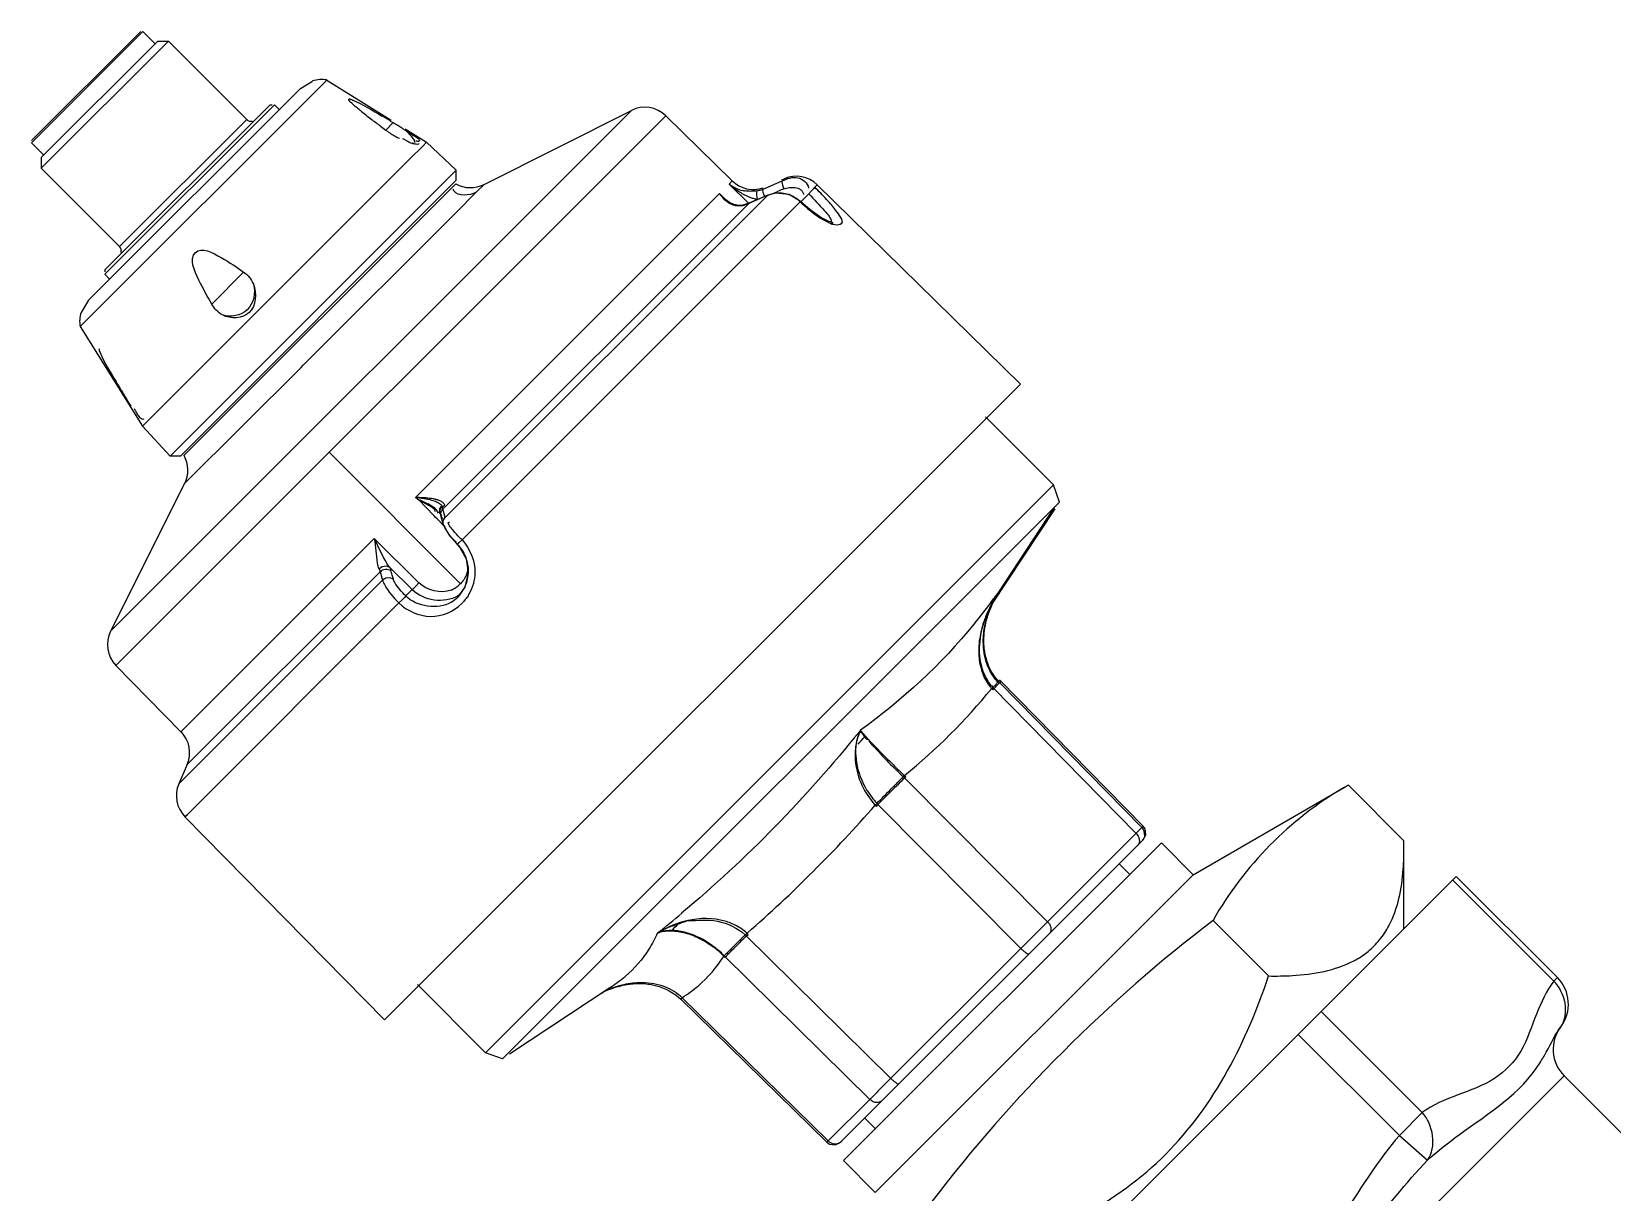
# Model space of a CAD drawing. Header units: millimetres. Extents: x 0 to 10500, y 0 to 7425.
# Drawn here: x 2671.9 to 2777.4, y 4757 to 4834.4 of the extents above; entities that cross this region are included whole.
import ezdxf

# ---------------------------------------------------------------- set-up
doc = ezdxf.new("R2010")
doc.units = ezdxf.units.MM
doc.header["$LTSCALE"] = 577.5
doc.layers.get('0').update_dxf_attribs({"linetype": 'CONTINUOUS'})

msp = doc.modelspace()

# ---------------------------------------------------------------- linework, layer by layer
at = {"color": 6, "linetype": 'Continuous'}
for p, q in [((2679.21, 4834.45), (2671.92, 4827.17)), ((2671.92, 4827.02), (2679.35, 4834.45)), ((2680.34, 4833.81), (2672.56, 4826.04)), ((2681.05, 4833.81), (2672.56, 4825.33)), ((2680.16, 4833.64), (2679.35, 4834.45)), ((2680.34, 4833.81), (2681.05, 4833.81)), ((2686.28, 4828.58), (2681.05, 4833.81)), ((2691.62, 4831.21), (2675.16, 4814.75)), ((2689.86, 4830.66), (2675.71, 4816.52)), ((2689.86, 4830.66), (2690.67, 4831.15)), ((2691.62, 4831.21), (2695.91, 4828.54)), ((2687.83, 4829.57), (2676.8, 4818.54)), ((2688.12, 4829.57), (2676.8, 4818.26)), ((2687.83, 4829.57), (2687.97, 4829.57)), ((2688.44, 4829.25), (2688.12, 4829.57)), ((2677.19, 4794.43), (2711.94, 4829.19)), ((2677.55, 4792.13), (2714.24, 4828.83)), ((2686.28, 4828.58), (2677.79, 4820.1)), ((2695.85, 4828.48), (2696.05, 4828.37)), ((2702.11, 4824.24), (2711.94, 4829.19)), ((2714.24, 4828.83), (2718.66, 4824.48)), ((2695.56, 4827.87), (2696.05, 4828.37)), ((2696.85, 4827.95), (2698.27, 4827.06)), ((2672.74, 4826.21), (2671.92, 4827.02)), ((2698.03, 4826.81), (2697.17, 4825.95)), ((2697.38, 4826.99), (2697.34, 4826.99)), ((2697.39, 4826.98), (2697.38, 4826.99)), ((2698.27, 4827.06), (2698.03, 4826.81)), ((2698.27, 4827.06), (2700.26, 4825.2)), ((2672.56, 4826.04), (2672.56, 4825.33)), ((2677.79, 4820.1), (2672.56, 4825.33)), ((2679.32, 4808.1), (2697.17, 4825.95)), ((2700.26, 4825.2), (2681.17, 4806.11)), ((2681.86, 4806.11), (2700.26, 4824.52)), ((2700.22, 4824.28), (2682.09, 4806.15)), ((2700.26, 4824.52), (2700.26, 4825.2)), ((2701.58, 4823.72), (2702.11, 4824.24)), ((2718.66, 4824.48), (2718.46, 4824.27)), ((2719.77, 4822.98), (2718.46, 4824.27)), ((2720.73, 4823.94), (2722, 4824.48)), ((2721.97, 4824.55), (2722.15, 4824.63)), ((2722, 4824.48), (2721.98, 4824.39)), ((2721.98, 4824.39), (2722.02, 4824.2)), ((2722, 4824.48), (2722.15, 4824.63)), ((2722.02, 4824.2), (2722.11, 4823.96)), ((2724.34, 4824.22), (2724.18, 4824.06)), ((2724.23, 4824.11), (2724.34, 4824.22)), ((2724.34, 4824.22), (2737.9, 4810.9)), ((2717.83, 4823.64), (2697.54, 4803.35)), ((2721.04, 4823.52), (2699.52, 4802)), ((2700.25, 4822.38), (2701.58, 4823.72)), ((2718.15, 4823.29), (2717.83, 4823.64)), ((2718.34, 4823.13), (2717.83, 4823.64)), ((2718.17, 4823.27), (2718.15, 4823.29)), ((2718.24, 4823.21), (2718.17, 4823.27)), ((2718.48, 4823.03), (2718.24, 4823.21)), ((2721.04, 4823.52), (2719.77, 4822.98)), ((2721.05, 4823.53), (2719.78, 4822.99)), ((2720.31, 4823.73), (2720.34, 4823.82)), ((2720.31, 4823.52), (2720.31, 4823.73)), ((2720.35, 4823.26), (2720.31, 4823.52)), ((2721.05, 4823.53), (2721.04, 4823.52)), ((2721.54, 4823.66), (2721.05, 4823.53)), ((2721.28, 4823.59), (2721.69, 4823.77)), ((2722.46, 4823.58), (2721.54, 4823.66)), ((2723.23, 4823.11), (2722.46, 4823.58)), ((2723.25, 4823.09), (2723.77, 4823.61)), ((2723.77, 4823.61), (2723.95, 4823.82)), ((2723.95, 4823.82), (2724.11, 4823.98)), ((2724.11, 4823.98), (2724.18, 4824.06)), ((2690.05, 4812.19), (2700.25, 4822.38)), ((2699.55, 4802.76), (2719.77, 4822.98)), ((2723.21, 4823.09), (2700.64, 4800.51)), ((2718.77, 4822.9), (2718.48, 4823.03)), ((2719.1, 4822.84), (2718.77, 4822.9)), ((2719.38, 4822.87), (2719.1, 4822.84)), ((2719.37, 4822.85), (2719.38, 4822.87)), ((2719.78, 4822.99), (2719.38, 4822.87)), ((2719.78, 4822.99), (2719.77, 4822.98)), ((2723.23, 4823.11), (2723.21, 4823.09)), ((2723.86, 4822.55), (2723.23, 4823.11)), ((2724.59, 4822.03), (2723.86, 4822.55)), ((2725.12, 4821.76), (2724.59, 4822.03)), ((2725.39, 4821.68), (2725.12, 4821.76)), ((2725.25, 4821.59), (2725.35, 4821.66)), ((2725.35, 4821.66), (2725.41, 4821.67)), ((2725.41, 4821.67), (2725.39, 4821.68)), ((2676.8, 4818.54), (2676.8, 4818.4)), ((2677.13, 4817.93), (2676.8, 4818.26)), ((2686.07, 4818.39), (2683.94, 4816.26)), ((2675.71, 4816.52), (2675.22, 4815.7)), ((2675.16, 4814.75), (2679.32, 4808.1)), ((2689.88, 4812.01), (2682.13, 4804.27)), ((2689.88, 4812.01), (2690.05, 4812.19)), ((2677.89, 4810.52), (2678.01, 4810.33)), ((2695.47, 4768.48), (2737.9, 4810.9)), ((2740.11, 4804.18), (2735.57, 4808.72)), ((2679.32, 4808.1), (2681.17, 4806.11)), ((2691.77, 4806.36), (2700.53, 4797.57)), ((2681.85, 4806.11), (2681.17, 4806.11)), ((2682.13, 4804.27), (2677.19, 4794.43)), ((2740.11, 4804.18), (2702.21, 4766.28)), ((2740.51, 4803.04), (2740.11, 4804.18)), ((2698.78, 4802.13), (2697.73, 4803.22)), ((2698.86, 4802.04), (2698.78, 4802.13)), ((2698.99, 4801.91), (2698.86, 4802.04)), ((2699.05, 4802.39), (2699.1, 4802.35)), ((2699.1, 4802.35), (2699.16, 4802.31)), ((2699.13, 4802.33), (2699.15, 4802.32)), ((2699.15, 4802.35), (2699.16, 4802.58)), ((2699.17, 4802.3), (2699.15, 4802.35)), ((2699.16, 4802.58), (2699.3, 4802.79)), ((2699.17, 4802.29), (2699.16, 4802.31)), ((2699.17, 4802.3), (2699.22, 4802.18)), ((2699.27, 4802.17), (2699.17, 4802.3)), ((2699.22, 4802.18), (2699.23, 4802.14)), ((2699.38, 4801.56), (2699.23, 4802.14)), ((2699.37, 4801.92), (2699.23, 4802.14)), ((2699.37, 4802.58), (2699.55, 4802.76)), ((2699.52, 4802), (2699.37, 4802.58)), ((2703.35, 4765.87), (2740.51, 4803.04)), ((2735.99, 4796.19), (2740.21, 4802.59)), ((2740.12, 4802.65), (2736.44, 4797.02)), ((2699.15, 4801.74), (2698.99, 4801.91)), ((2699.34, 4801.54), (2699.15, 4801.74)), ((2699.43, 4801.45), (2699.34, 4801.54)), ((2699.38, 4801.57), (2699.39, 4801.8)), ((2699.38, 4801.56), (2699.38, 4801.57)), ((2699.38, 4801.57), (2699.49, 4801.29)), ((2699.51, 4801.36), (2699.38, 4801.56)), ((2699.39, 4801.8), (2699.52, 4802)), ((2699.49, 4801.29), (2699.8, 4800.81)), ((2694.79, 4800.6), (2681.89, 4787.71)), ((2697.77, 4797.65), (2694.79, 4800.6)), ((2699.8, 4800.81), (2700.24, 4800.29)), ((2700.24, 4800.29), (2700.34, 4800.19)), ((2700.34, 4800.19), (2700.35, 4800.21)), ((2700.35, 4800.2), (2700.34, 4800.19)), ((2700.34, 4800.19), (2700.5, 4800.01)), ((2700.35, 4800.21), (2700.46, 4800.33)), ((2700.46, 4800.33), (2700.64, 4800.51)), ((2700.5, 4800.01), (2700.92, 4799.25)), ((2700.92, 4799.25), (2701.06, 4798.32)), ((2681.74, 4784.23), (2695.34, 4797.83)), ((2682.3, 4785.51), (2695.19, 4798.39)), ((2695.1, 4798.58), (2695.32, 4798.74)), ((2695.19, 4798.39), (2695.34, 4797.83)), ((2695.32, 4798.74), (2695.57, 4798.78)), ((2695.56, 4797.97), (2695.34, 4797.83)), ((2695.83, 4797.99), (2695.56, 4797.97)), ((2695.57, 4798.78), (2695.8, 4798.7)), ((2695.8, 4798.7), (2695.84, 4798.62)), ((2697.32, 4797.2), (2695.8, 4798.7)), ((2696.06, 4797.89), (2695.83, 4797.99)), ((2695.84, 4798.62), (2695.87, 4798.54)), ((2695.87, 4798.54), (2695.89, 4798.46)), ((2701.06, 4798.32), (2700.82, 4797.35)), ((2696.89, 4796.77), (2697.32, 4797.2)), ((2697.32, 4797.2), (2697.42, 4797.29)), ((2697.42, 4797.29), (2697.58, 4797.45)), ((2697.58, 4797.45), (2697.77, 4797.65)), ((2700.82, 4797.35), (2700.35, 4796.69)), ((2736.29, 4796.74), (2736.35, 4796.84)), ((2736.44, 4797.02), (2736.32, 4796.86)), ((2736.36, 4796.9), (2736.33, 4796.85)), ((2736.39, 4796.94), (2736.36, 4796.9)), ((2736.41, 4796.98), (2736.39, 4796.94)), ((2736.43, 4797.01), (2736.41, 4796.98)), ((2696.43, 4796.31), (2682.27, 4782.14)), ((2696.62, 4796.5), (2696.43, 4796.31)), ((2696.8, 4796.67), (2696.62, 4796.5)), ((2696.89, 4796.77), (2696.8, 4796.67)), ((2700.35, 4796.69), (2700.35, 4796.69)), ((2736.16, 4796.54), (2735.98, 4796.21)), ((2736.17, 4796.52), (2736.2, 4796.57)), ((2736.25, 4796.67), (2736.29, 4796.74)), ((2735.62, 4795.16), (2735.57, 4794.97)), ((2677.55, 4792.13), (2681.89, 4787.71)), ((2735.98, 4790.58), (2736.05, 4790.67)), ((2736.25, 4790.87), (2736.05, 4790.67)), ((2736.05, 4790.67), (2745.61, 4780.92)), ((2736.44, 4791.06), (2736.51, 4791.13)), ((2736.51, 4791.13), (2736.53, 4791.15)), ((2736.52, 4790.97), (2746, 4781.31)), ((2736.61, 4791.07), (2736.53, 4791.15)), ((2736.53, 4791.15), (2746.09, 4781.4)), ((2727.23, 4787.81), (2727.15, 4787.71)), ((2727.23, 4787.75), (2727.17, 4787.69)), ((2727.23, 4787.81), (2727.23, 4787.8)), ((2727.23, 4787.8), (2727.23, 4787.78)), ((2727.23, 4787.78), (2727.23, 4787.77)), ((2727.23, 4787.77), (2727.23, 4787.75)), ((2682.3, 4785.51), (2681.74, 4784.23)), ((2730.08, 4784.71), (2730.17, 4784.78)), ((2730.09, 4784.7), (2739.71, 4775.02)), ((2759.78, 4784.14), (2759.5, 4783.98)), ((2763.49, 4780.43), (2759.78, 4784.14)), ((2749.42, 4778.16), (2759.56, 4784.02)), ((2682.15, 4782.03), (2682.32, 4782.19)), ((2682.27, 4782.14), (2682.15, 4782.03)), ((2682.15, 4782.03), (2695.47, 4768.48)), ((2728.2, 4782.8), (2728.31, 4782.92)), ((2728.31, 4782.92), (2737.93, 4773.24)), ((2746.09, 4781.4), (2739.71, 4775.02)), ((2746, 4781.31), (2746.07, 4781.38)), ((2746.07, 4781.38), (2746.09, 4781.4)), ((2746.22, 4781.22), (2746.09, 4781.4)), ((2746.27, 4780.83), (2746.22, 4781.22)), ((2725.9, 4760.3), (2746.09, 4780.48)), ((2747.3, 4780.28), (2726.09, 4759.07)), ((2746.09, 4780.48), (2746.27, 4780.83)), ((2747.3, 4780.29), (2749.42, 4778.16)), ((2763.49, 4779.98), (2763.49, 4780.43)), ((2763.49, 4774.56), (2763.49, 4780.02)), ((2744.48, 4778.88), (2745.19, 4778.17)), ((2749.42, 4778.16), (2728.21, 4756.95)), ((2766.98, 4778.04), (2728.33, 4739.4)), ((2773.49, 4771.05), (2766.74, 4777.8)), ((2766.98, 4778.04), (2773.73, 4771.29)), ((2750.75, 4775.11), (2754.46, 4771.4)), ((2713.7, 4774.28), (2713.72, 4774.29)), ((2713.72, 4774.29), (2713.75, 4774.31)), ((2713.75, 4774.31), (2713.78, 4774.32)), ((2713.78, 4774.32), (2713.81, 4774.34)), ((2713.81, 4774.34), (2713.8, 4774.31)), ((2719.53, 4774.15), (2719.66, 4774.26)), ((2719.53, 4774.15), (2729.25, 4764.56)), ((2739.2, 4774.51), (2738.02, 4773.33)), ((2718.1, 4772.7), (2718.13, 4772.76)), ((2718.14, 4772.75), (2727.86, 4763.16)), ((2738.02, 4773.33), (2728.39, 4763.7)), ((2702.21, 4766.28), (2697.67, 4770.82)), ((2710.58, 4770.65), (2703.8, 4766.17)), ((2710.19, 4770.4), (2710.56, 4770.55)), ((2710.56, 4770.55), (2710.94, 4770.67)), ((2710.6, 4770.67), (2710.6, 4770.67)), ((2710.94, 4770.67), (2711.16, 4770.73)), ((2711.16, 4770.73), (2711.37, 4770.78)), ((2711.37, 4770.78), (2711.82, 4770.86)), ((2711.82, 4770.86), (2712.27, 4770.9)), ((2712.27, 4770.9), (2712.75, 4770.89)), ((2712.75, 4770.89), (2713.26, 4770.83)), ((2713.26, 4770.83), (2713.79, 4770.7)), ((2713.79, 4770.7), (2714.36, 4770.47)), ((2714.36, 4770.47), (2714.94, 4770.12)), ((2773.73, 4771.29), (2773.49, 4771.05)), ((2714.94, 4770.12), (2715.24, 4769.85)), ((2715.24, 4769.85), (2724.99, 4760.3)), ((2715.33, 4769.95), (2725.08, 4760.39)), ((2764.71, 4762.28), (2757.96, 4769.03)), ((2756.43, 4767.5), (2763.18, 4760.75)), ((2703.35, 4765.87), (2702.21, 4766.28)), ((2774.17, 4764.73), (2743.98, 4734.54)), ((2783.44, 4755.46), (2774.17, 4764.73)), ((2727.86, 4763.16), (2725.08, 4760.39)), ((2763.18, 4760.75), (2764.71, 4762.28)), ((2727.51, 4761.91), (2728.22, 4761.2)), ((2724.99, 4760.3), (2725.03, 4760.34)), ((2725.01, 4760.32), (2724.99, 4760.3)), ((2724.99, 4760.3), (2725.17, 4760.17)), ((2725.08, 4760.39), (2725.01, 4760.32)), ((2725.17, 4760.17), (2725.56, 4760.12)), ((2725.56, 4760.12), (2725.9, 4760.3)), ((2763.18, 4760.75), (2765.05, 4759.11)), ((2726.09, 4759.07), (2728.21, 4756.95))]:
    msp.add_line(p, q, dxfattribs=at)
at = {"color": 7, "linetype": 'Continuous'}
msp.add_line((2697.79, 4803.15), (2697.54, 4803.35), dxfattribs=at)
at = {"color": 2, "linetype": 'Continuous'}
for p, q in [((2699.16, 4802.5), (2699.28, 4802.7)), ((2699.16, 4802.31), (2699.16, 4802.5)), ((2699.17, 4802.28), (2699.16, 4802.31)), ((2699.29, 4802.15), (2699.17, 4802.28)), ((2699.28, 4802.7), (2699.49, 4802.83)), ((2736.44, 4797.02), (2736.33, 4796.86)), ((2727.23, 4787.81), (2727.17, 4787.69)), ((2713.69, 4774.28), (2713.79, 4774.31)), ((2719.61, 4774.06), (2719.74, 4774.18))]:
    msp.add_line(p, q, dxfattribs=at)
at = {"color": 6, "linetype": 'Continuous'}
for centre, radius, start, end in [((2691.27, 4829.25), 2, 79.9084, 107.4542), ((2686.56, 4828.86), 0.4, 225, 285), ((2714.73, 4854.96), 33.17, 230.9598, 232.5668), ((2725.04, 4868.45), 50.15, 232.5818, 233.479), ((2641.81, 4738.29), 105.15, 59.0692, 59.4232), ((2712.84, 4827.4), 2, 45.5, 116.7), ((2734.54, 4881.22), 66.07, 233.4546, 233.8437), ((2698.37, 4831.59), 4.66, 232.9113, 234.355), ((2698.72, 4832.09), 5.27, 234.3725, 236.8861), ((2698.97, 4832.47), 5.73, 236.8747, 240.4311), ((2687.13, 4813.39), 17.43, 58.0643, 59.2324), ((2698.72, 4832.02), 5.21, 240.3767, 244.2947), ((2687.16, 4813.43), 17.38, 56.9128, 58.0807), ((2688.6, 4815.63), 14.75, 56.0717, 56.9108), ((2689.95, 4817.64), 12.33, 55.4694, 56.0653), ((2698.38, 4829.56), 2.81, 232.765, 235.5046), ((2701.21, 4826.03), 2, 240.5721, 296.6983), ((2719.82, 4826.02), 2.21, 232.2079, 239.0844), ((2720.07, 4825.91), 2, 225.5266, 289.1006), ((2722.94, 4822.79), 2, 45.5, 113.4613), ((2721.33, 4826.53), 4.54, 225.8547, 229.3315), ((2719.88, 4826.12), 2.33, 239.0836, 245.2236), ((2719.91, 4826.18), 2.4, 245.1821, 257.0881), ((2719.91, 4826.19), 2.41, 257.0905, 260.1046), ((2721.01, 4826.46), 3.28, 246.9669, 250.0282), ((2719.98, 4825.73), 1.94, 280.6659, 284.7741), ((2719.98, 4825.73), 1.94, 284.7608, 292.9721), ((2721.79, 4821.73), 1.94, 93.0717, 112.8588), ((2787.02, 4672.27), 164.99, 113.1675, 113.3268), ((2721.8, 4821.7), 1.97, 81.6826, 93.1434), ((2721.79, 4821.65), 2.02, 67.6526, 81.7183), ((2721.78, 4821.62), 2.05, 45.5813, 67.6175), ((2719.11, 4824.08), 1.25, 261.3367, 268.5158), ((2719.11, 4824.12), 1.29, 268.5325, 272.7575), ((2719.11, 4824.18), 1.36, 272.7802, 281.139), ((2718.98, 4824.81), 1.99, 281.1249, 289.2187), ((2718.99, 4824.79), 1.98, 289.2119, 293.289), ((2677.51, 4819.81), 0.4, 344.9964, 45), ((2677.13, 4815.1), 2, 162.5458, 190.0916), ((2768.08, 4864.57), 105.15, 210.5768, 210.9308), ((2692.99, 4819.25), 17.44, 210.7678, 211.9514), ((2680.35, 4805.17), 2, 333.3017, 29.4278), ((2699.63, 4802.24), 0.414, 177.9378, 194.5776), ((2697.96, 4802.2), 1.46, 20.3608, 23.5256), ((2698.59, 4798.45), 2.48, 12.5778, 23.3844), ((2698.54, 4798.44), 2.53, 355.543, 12.5792), ((2699.15, 4798.91), 1.93, 338.0652, 350.9172), ((2698.56, 4798.44), 2.5, 344.8965, 355.5183), ((2699.24, 4798.86), 1.82, 291.5666, 315.0116), ((2698.66, 4798.39), 2.4, 314.9874, 330.3046), ((2699.13, 4798.81), 2.36, 301.4863, 305.849), ((2698.58, 4798.43), 2.49, 330.3695, 344.9463), ((2688.39, 4832.16), 59.52, 323.2898, 323.6281), ((2743.03, 4792.58), 7.95, 147.4371, 150.0367), ((2722.05, 4804.45), 16.19, 331.9964, 332.702), ((2698.69, 4798.36), 2.36, 301.481, 314.9647), ((2698.13, 4798.66), 3.46, 316.1413, 319.5166), ((2695.28, 4826.96), 50.9, 320.9416, 323.3396), ((2742.88, 4792.66), 7.78, 151.3356, 157.3096), ((2740.65, 4793.96), 5.16, 157.7996, 161.2032), ((2743, 4792.6), 7.91, 150.0373, 151.3501), ((2723.51, 4803.66), 14.54, 330.8036, 331.2605), ((2742.61, 4792.77), 7.48, 157.3093, 162.541), ((2678.98, 4793.53), 2, 153.3, 224.5), ((2739.63, 4793.71), 4.18, 191.3083, 197.3136), ((2704.4, 4816.36), 40.76, 309.2199, 320.7675), ((2738.16, 4792.6), 2.85, 219.6039, 222.4439), ((2658.58, 4869.59), 110.59, 314.6148, 314.7331), ((2717.25, 4810.38), 27.24, 314.7203, 314.9597), ((2680.47, 4786.31), 2, 336.5428, 44.5), ((2729.6, 4786.63), 2.64, 156.4408, 164.1171), ((2670.98, 4840.21), 77.39, 316.4405, 316.9411), ((2683.58, 4783.43), 2, 156.5387, 224.5), ((2635.56, 4877.9), 132.74, 315.0953, 315.4072), ((2732.46, 4786.67), 5.59, 211.217, 222.0374), ((2541.19, 4971.99), 266.01, 314.7029, 314.9979), ((2662.09, 4840.38), 87.67, 311.0518, 318.9452), ((2745.54, 4780.84), 0.645, 1.2494, 16.0163), ((2745.6, 4780.83), 0.589, 315.0596, 330.6956), ((2641.21, 4864.23), 115.53, 308.8616, 309.8878), ((2717.61, 4766.44), 8.81, 109.3618, 110.0969), ((2690.23, 4798.44), 34.23, 315.4189, 316.5464), ((2712.31, 4783.75), 9.29, 289.8717, 291.363), ((2811.73, 4695.36), 100.39, 127.4011, 142.5989), ((2520.34, 4971.27), 280.24, 315.1252, 315.2999), ((2757.7, 4777.2), 5.37, 309.1277, 320.8723), ((2713.63, 4768.32), 6.32, 44.5298, 54.0263), ((2590.48, 4901.45), 181.27, 315.0044, 315.1214), ((2757.28, 4777.81), 6.11, 297.904, 300.9162), ((2757.53, 4777.42), 5.65, 300.8568, 309.0459), ((2703.84, 4780.95), 12.31, 299.4466, 303.3541), ((2712.89, 4764.46), 6.52, 110.2073, 115.4677), ((2712.81, 4764.68), 6.29, 107.348, 110.192), ((2712.77, 4764.8), 6.16, 105.2486, 107.3452), ((2712.61, 4765.85), 5.1, 89.2068, 93.3198), ((2771.96, 4769.52), 2.5, 322.7463, 45), ((2775.94, 4766.5), 2.5, 142.7472, 225), ((2666.33, 4825.14), 87.33, 314.7889, 314.9087), ((2725.55, 4760.84), 0.645, 253.9837, 268.7506), ((2725.56, 4760.79), 0.589, 299.3043, 314.9404)]:
    msp.add_arc(centre, radius, start, end, dxfattribs=at)
at = {"color": 2, "linetype": 'Continuous'}
for centre, radius, start, end in [((2697.35, 4793.3), 10.05, 85.0156, 88.3614), ((2697.57, 4795.95), 7.39, 83.831, 84.9747), ((2697.76, 4797.69), 5.64, 82.2274, 83.8391), ((2697.94, 4798.98), 4.34, 79.9968, 82.2392), ((2698.61, 4802.39), 0.241, 2.8637, 13.4912), ((2743.67, 4792.16), 8.72, 147.4251, 149.8083), ((2742.31, 4793.29), 6.95, 149.2006, 150.1583), ((2743.16, 4792.43), 8.14, 152.7722, 158.7021), ((2742.02, 4793.42), 6.63, 155.9177, 160.5423), ((2743.6, 4792.21), 8.63, 149.8038, 152.81), ((2742.29, 4793.3), 6.93, 150.1509, 155.9184), ((2742.68, 4792.62), 7.62, 158.7365, 161.7232), ((2741.72, 4793.53), 6.32, 160.531, 166.7819), ((2738.1, 4792.52), 2.87, 219.8998, 221.9335), ((2738.03, 4792.47), 2.78, 221.9291, 224.8178), ((2746.98, 4780.69), 14.68, 135.3089, 135.6479), ((2767.17, 4823.84), 53.81, 224.843, 225.6657), ((2762.15, 4818.7), 46.63, 225.6628, 226.6492), ((2797.34, 4715.8), 96.17, 134.7086, 135.2938), ((2766.69, 4746.79), 52.58, 133.9783, 134.7305), ((2757.32, 4813.61), 39.61, 226.6686, 226.8819), ((2750.34, 4763.7), 29.06, 133.7383, 133.9185), ((2807.3, 4705.89), 110.22, 135.2724, 135.8049), ((2732.03, 4786.26), 5.16, 221.674, 223.26), ((2800.89, 4690.7), 116.43, 134.2739, 134.6675), ((2713.55, 4768.22), 6.41, 44.6352, 53.1439), ((2713.87, 4768.54), 5.95, 43.4243, 44.5783)]:
    msp.add_arc(centre, radius, start, end, dxfattribs=at)
at = {"color": 6, "linetype": 'Continuous'}
for points, knots in [([(2693.33, 4829.62), (2693.26, 4829.68), (2693.18, 4829.75), (2693.06, 4829.91), (2693.09, 4829.94)], [0, 0, 0, 0, 0.69475, 1, 1, 1, 1]), ([(2693.09, 4829.94), (2693.1, 4829.95), (2693.11, 4829.95), (2693.13, 4829.95), (2693.13, 4829.95)], [0, 0, 0, 0, 0.426794, 1, 1, 1, 1]), ([(2693.13, 4829.95), (2693.17, 4829.95), (2693.24, 4829.93), (2693.31, 4829.9), (2693.35, 4829.88)], [0, 0, 0, 0, 0.409181, 1, 1, 1, 1]), ([(2693.84, 4829.19), (2693.75, 4829.26), (2693.58, 4829.4), (2693.41, 4829.54), (2693.33, 4829.62)], [0, 0, 0, 0, 0.514209, 1, 1, 1, 1]), ([(2696.94, 4827.8), (2697, 4827.74), (2697.11, 4827.62), (2697.21, 4827.5), (2697.26, 4827.45)], [0, 0, 0, 0, 0.531765, 1, 1, 1, 1]), ([(2697.26, 4827.45), (2697.3, 4827.4), (2697.36, 4827.32), (2697.42, 4827.24), (2697.44, 4827.2)], [0, 0, 0, 0, 0.557655, 1, 1, 1, 1]), ([(2697.1, 4827.07), (2697.04, 4827.09), (2696.94, 4827.15), (2696.84, 4827.21), (2696.79, 4827.25)], [0, 0, 0, 0, 0.474017, 1, 1, 1, 1]), ([(2697.37, 4826.96), (2697.33, 4826.97), (2697.23, 4827), (2697.14, 4827.04), (2697.1, 4827.07)], [0, 0, 0, 0, 0.468358, 1, 1, 1, 1]), ([(2697.79, 4826.97), (2697.76, 4826.93), (2697.6, 4826.91), (2697.46, 4826.94), (2697.37, 4826.96)], [0, 0, 0, 0, 0.355329, 1, 1, 1, 1]), ([(2697.44, 4827.2), (2697.45, 4827.17), (2697.47, 4827.12), (2697.47, 4827.07), (2697.47, 4827.05)], [0, 0, 0, 0, 0.583261, 1, 1, 1, 1]), ([(2697.73, 4827.12), (2697.71, 4827.12), (2697.65, 4827.12), (2697.6, 4827.13), (2697.57, 4827.13)], [0, 0, 0, 0, 0.375471, 1, 1, 1, 1]), ([(2718.46, 4824.27), (2718.56, 4824.19), (2718.76, 4824.02), (2718.97, 4823.87), (2719.08, 4823.8)], [0, 0, 0, 0, 0.500104, 1, 1, 1, 1]), ([(2722, 4824.48), (2722.33, 4824.62), (2723.03, 4824.93), (2723.71, 4824.33), (2723.76, 4824)], [0, 0, 0, 0, 0.518909, 1, 1, 1, 1]), ([(2700.1, 4823.82), (2700.09, 4823.84), (2700.06, 4823.88), (2700.04, 4823.91), (2700.03, 4823.94)], [0, 0, 0, 0, 0.487465, 1, 1, 1, 1]), ([(2717.82, 4823.64), (2717.89, 4823.53), (2718.04, 4823.33), (2718.23, 4823.16), (2718.33, 4823.09)], [0, 0, 0, 0, 0.506121, 1, 1, 1, 1]), ([(2719.08, 4823.8), (2719.18, 4823.73), (2719.4, 4823.6), (2719.62, 4823.49), (2719.73, 4823.44)], [0, 0, 0, 0, 0.504011, 1, 1, 1, 1]), ([(2720.34, 4823.82), (2720.2, 4823.8), (2719.91, 4823.77), (2719.63, 4823.8), (2719.5, 4823.82)], [0, 0, 0, 0, 0.504587, 1, 1, 1, 1]), ([(2719.89, 4823.38), (2719.97, 4823.35), (2720.12, 4823.3), (2720.28, 4823.27), (2720.35, 4823.26)], [0, 0, 0, 0, 0.517872, 1, 1, 1, 1]), ([(2720.72, 4823.85), (2720.72, 4823.87), (2720.71, 4823.9), (2720.72, 4823.94), (2720.73, 4823.94)], [0, 0, 0, 0, 0.632654, 1, 1, 1, 1]), ([(2720.85, 4823.41), (2720.82, 4823.49), (2720.76, 4823.63), (2720.72, 4823.78), (2720.72, 4823.85)], [0, 0, 0, 0, 0.563531, 1, 1, 1, 1]), ([(2723.41, 4823.66), (2723.42, 4823.64), (2723.42, 4823.61), (2723.43, 4823.58), (2723.43, 4823.57)], [0, 0, 0, 0, 0.488935, 1, 1, 1, 1]), ([(2723.77, 4823.61), (2724.14, 4823.25), (2724.65, 4822.67), (2725.27, 4822.01), (2725.29, 4821.71)], [0, 0, 0, 0, 0.634878, 1, 1, 1, 1]), ([(2725.59, 4822.5), (2725.5, 4822.62), (2725.3, 4822.87), (2725.08, 4823.12), (2724.97, 4823.24)], [0, 0, 0, 0, 0.469187, 1, 1, 1, 1]), ([(2718.33, 4823.09), (2718.36, 4823.07), (2718.43, 4823.02), (2718.49, 4822.99), (2718.53, 4822.97)], [0, 0, 0, 0, 0.499023, 1, 1, 1, 1]), ([(2718.53, 4822.97), (2718.59, 4822.94), (2718.72, 4822.89), (2718.85, 4822.85), (2718.92, 4822.84)], [0, 0, 0, 0, 0.492807, 1, 1, 1, 1]), ([(2723.21, 4823.09), (2723.39, 4822.91), (2724.04, 4822.33), (2724.77, 4821.81), (2725.36, 4821.6)], [0, 0, 0, 0, 0.29129, 1, 1, 1, 1]), ([(2725.36, 4821.6), (2725.55, 4821.53), (2726.37, 4821.54), (2725.78, 4822.25), (2725.59, 4822.5)], [0, 0, 0, 0, 0.403891, 1, 1, 1, 1]), ([(2682.84, 4819.69), (2683.26, 4820.11), (2684.74, 4819.29), (2685.59, 4818.74), (2686.07, 4818.39)], [0, 0, 0, 0, 0.498045, 1, 1, 1, 1]), ([(2683.94, 4816.26), (2683.63, 4816.78), (2683.15, 4817.73), (2682.41, 4819.26), (2682.84, 4819.69)], [0, 0, 0, 0, 0.495849, 1, 1, 1, 1]), ([(2686.72, 4817.59), (2686.96, 4816.99), (2686.88, 4815.32), (2685.19, 4815.24), (2684.66, 4815.53)], [0, 0, 0, 0, 0.516461, 1, 1, 1, 1]), ([(2686.72, 4817.59), (2686.88, 4817.02), (2686.62, 4815.61), (2685.2, 4815.35), (2684.66, 4815.53)], [0, 0, 0, 0, 0.508506, 1, 1, 1, 1]), ([(2676.43, 4813.28), (2676.43, 4813.28), (2676.42, 4813.26), (2676.42, 4813.25), (2676.42, 4813.24)], [0, 0, 0, 0, 0.426794, 1, 1, 1, 1]), ([(2676.42, 4813.24), (2676.42, 4813.21), (2676.44, 4813.13), (2676.47, 4813.06), (2676.49, 4813.02)], [0, 0, 0, 0, 0.409181, 1, 1, 1, 1]), ([(2678.57, 4809.44), (2678.51, 4809.53), (2678.38, 4809.72), (2678.26, 4809.92), (2678.2, 4810.02)], [0, 0, 0, 0, 0.487806, 1, 1, 1, 1]), ([(2678.9, 4809.06), (2678.88, 4809.09), (2678.84, 4809.16), (2678.81, 4809.23), (2678.79, 4809.27)], [0, 0, 0, 0, 0.476871, 1, 1, 1, 1]), ([(2679.05, 4808.82), (2679.02, 4808.85), (2678.97, 4808.93), (2678.92, 4809.02), (2678.9, 4809.06)], [0, 0, 0, 0, 0.457695, 1, 1, 1, 1]), ([(2679.41, 4808.58), (2679.38, 4808.55), (2679.18, 4808.58), (2679.11, 4808.72), (2679.05, 4808.82)], [0, 0, 0, 0, 0.284268, 1, 1, 1, 1]), ([(2697.73, 4803.22), (2697.85, 4803.16), (2698.09, 4803.06), (2698.33, 4802.95), (2698.44, 4802.89)], [0, 0, 0, 0, 0.498146, 1, 1, 1, 1]), ([(2698.62, 4803.17), (2698.73, 4803.14), (2698.93, 4803.07), (2699.11, 4802.97), (2699.19, 4802.91)], [0, 0, 0, 0, 0.539075, 1, 1, 1, 1]), ([(2698.44, 4802.89), (2698.54, 4802.83), (2698.72, 4802.73), (2698.87, 4802.59), (2698.93, 4802.51)], [0, 0, 0, 0, 0.527238, 1, 1, 1, 1]), ([(2698.93, 4802.51), (2698.94, 4802.5), (2698.95, 4802.47), (2698.97, 4802.45), (2698.97, 4802.43)], [0, 0, 0, 0, 0.501983, 1, 1, 1, 1]), ([(2698.97, 4802.43), (2698.98, 4802.42), (2699, 4802.38), (2699.01, 4802.34), (2699.02, 4802.32)], [0, 0, 0, 0, 0.498821, 1, 1, 1, 1]), ([(2699.19, 4802.91), (2699.21, 4802.89), (2699.25, 4802.86), (2699.29, 4802.81), (2699.3, 4802.79)], [0, 0, 0, 0, 0.520075, 1, 1, 1, 1]), ([(2699.22, 4802.26), (2699.22, 4802.28), (2699.22, 4802.31), (2699.23, 4802.35), (2699.24, 4802.37)], [0, 0, 0, 0, 0.497766, 1, 1, 1, 1]), ([(2699.24, 4802.37), (2699.25, 4802.41), (2699.28, 4802.48), (2699.34, 4802.55), (2699.37, 4802.58)], [0, 0, 0, 0, 0.49351, 1, 1, 1, 1]), ([(2699.37, 4802.58), (2699.37, 4802.6), (2699.35, 4802.65), (2699.34, 4802.69), (2699.33, 4802.71)], [0, 0, 0, 0, 0.472864, 1, 1, 1, 1]), ([(2699.52, 4801.35), (2699.54, 4801.25), (2699.66, 4800.99), (2699.83, 4800.77), (2699.94, 4800.65)], [0, 0, 0, 0, 0.402411, 1, 1, 1, 1]), ([(2699.73, 4801.61), (2699.72, 4801.62), (2699.72, 4801.64), (2699.72, 4801.66), (2699.73, 4801.67)], [0, 0, 0, 0, 0.571289, 1, 1, 1, 1]), ([(2699.73, 4801.67), (2699.73, 4801.68), (2699.76, 4801.69), (2699.79, 4801.69), (2699.8, 4801.69)], [0, 0, 0, 0, 0.390643, 1, 1, 1, 1]), ([(2700.1, 4801.09), (2700.02, 4801.18), (2699.88, 4801.35), (2699.75, 4801.53), (2699.73, 4801.61)], [0, 0, 0, 0, 0.604281, 1, 1, 1, 1]), ([(2700.64, 4800.51), (2700.55, 4800.61), (2700.37, 4800.79), (2700.19, 4800.99), (2700.1, 4801.09)], [0, 0, 0, 0, 0.493509, 1, 1, 1, 1]), ([(2694.79, 4800.6), (2694.86, 4800.06), (2694.91, 4799.39), (2695.03, 4798.7), (2695.1, 4798.58)], [0, 0, 0, 0, 0.806236, 1, 1, 1, 1]), ([(2699.94, 4800.65), (2699.99, 4800.61), (2700.09, 4800.51), (2700.19, 4800.43), (2700.25, 4800.39)], [0, 0, 0, 0, 0.477857, 1, 1, 1, 1]), ([(2700.35, 4800.2), (2700.46, 4800.09), (2700.65, 4799.85), (2700.8, 4799.57), (2700.86, 4799.43)], [0, 0, 0, 0, 0.498673, 1, 1, 1, 1]), ([(2695.1, 4798.58), (2695.12, 4798.55), (2695.15, 4798.49), (2695.17, 4798.42), (2695.19, 4798.39)], [0, 0, 0, 0, 0.542652, 1, 1, 1, 1]), ([(2695.19, 4798.39), (2695.27, 4798.49), (2695.52, 4798.61), (2695.79, 4798.54), (2695.89, 4798.47)], [0, 0, 0, 0, 0.505831, 1, 1, 1, 1]), ([(2695.34, 4797.83), (2695.37, 4797.72), (2695.63, 4797.15), (2696.06, 4796.67), (2696.43, 4796.31)], [0, 0, 0, 0, 0.170859, 1, 1, 1, 1]), ([(2696.89, 4796.77), (2696.61, 4797.04), (2696.29, 4797.39), (2696.08, 4797.81), (2696.06, 4797.89)], [0, 0, 0, 0, 0.831105, 1, 1, 1, 1]), ([(2700.94, 4798.19), (2700.89, 4798.07), (2700.77, 4797.85), (2700.61, 4797.66), (2700.53, 4797.57)], [0, 0, 0, 0, 0.502897, 1, 1, 1, 1]), ([(2701.12, 4796.93), (2701.07, 4796.83), (2700.96, 4796.66), (2700.83, 4796.49), (2700.76, 4796.41)], [0, 0, 0, 0, 0.500967, 1, 1, 1, 1]), ([(2736.3, 4796.8), (2736.28, 4796.76), (2736.24, 4796.68), (2736.2, 4796.61), (2736.18, 4796.56)], [0, 0, 0, 0, 0.452618, 1, 1, 1, 1]), ([(2736.33, 4796.85), (2736.32, 4796.84), (2736.31, 4796.82), (2736.3, 4796.8), (2736.3, 4796.8)], [0, 0, 0, 0, 0.470979, 1, 1, 1, 1]), ([(2696.43, 4796.31), (2696.97, 4795.77), (2698.52, 4795.07), (2700.09, 4795.73), (2700.62, 4796.26)], [0, 0, 0, 0, 0.503096, 1, 1, 1, 1]), ([(2735.98, 4796.17), (2735.96, 4796.13), (2735.92, 4796.04), (2735.89, 4795.96), (2735.87, 4795.91)], [0, 0, 0, 0, 0.508425, 1, 1, 1, 1]), ([(2736.18, 4796.56), (2736.15, 4796.5), (2736.08, 4796.37), (2736.02, 4796.24), (2735.98, 4796.17)], [0, 0, 0, 0, 0.484826, 1, 1, 1, 1]), ([(2735.76, 4795.63), (2735.74, 4795.55), (2735.69, 4795.39), (2735.64, 4795.24), (2735.62, 4795.16)], [0, 0, 0, 0, 0.51274, 1, 1, 1, 1]), ([(2735.44, 4793.63), (2735.44, 4793.51), (2735.46, 4793.26), (2735.5, 4793.02), (2735.52, 4792.89)], [0, 0, 0, 0, 0.495849, 1, 1, 1, 1]), ([(2736.53, 4791.15), (2736.54, 4791.14), (2736.51, 4791.13), (2736.5, 4791.12), (2736.49, 4791.11)], [0, 0, 0, 0, 0.251488, 1, 1, 1, 1]), ([(2727.17, 4787.69), (2727.26, 4787.73), (2727.44, 4787.43), (2727.55, 4787.28), (2727.67, 4787.22)], [0, 0, 0, 0, 0.416746, 1, 1, 1, 1]), ([(2727.67, 4787.22), (2727.69, 4787.21), (2727.72, 4787.2), (2727.76, 4787.19), (2727.77, 4787.18)], [0, 0, 0, 0, 0.497664, 1, 1, 1, 1]), ([(2727.77, 4787.18), (2727.79, 4787.13), (2727.83, 4787.04), (2727.89, 4786.96), (2727.91, 4786.93)], [0, 0, 0, 0, 0.509894, 1, 1, 1, 1]), ([(2727.91, 4786.93), (2727.93, 4786.9), (2727.97, 4786.86), (2728, 4786.82), (2728.02, 4786.8)], [0, 0, 0, 0, 0.495883, 1, 1, 1, 1]), ([(2728.02, 4786.8), (2728.05, 4786.78), (2728.09, 4786.73), (2728.13, 4786.69), (2728.16, 4786.67)], [0, 0, 0, 0, 0.492249, 1, 1, 1, 1]), ([(2728.16, 4786.67), (2728.21, 4786.61), (2728.32, 4786.49), (2728.43, 4786.37), (2728.49, 4786.31)], [0, 0, 0, 0, 0.479952, 1, 1, 1, 1]), ([(2728.49, 4786.31), (2728.56, 4786.22), (2728.72, 4786.05), (2728.88, 4785.89), (2728.96, 4785.8)], [0, 0, 0, 0, 0.478768, 1, 1, 1, 1]), ([(2729.58, 4784.19), (2729.53, 4784.14), (2729.43, 4784.04), (2729.33, 4783.94), (2729.28, 4783.89)], [0, 0, 0, 0, 0.490652, 1, 1, 1, 1]), ([(2746, 4781.31), (2746.04, 4781.27), (2746.1, 4781.18), (2746.15, 4781.07), (2746.16, 4781.02)], [0, 0, 0, 0, 0.501643, 1, 1, 1, 1]), ([(2745.61, 4780.92), (2745.65, 4780.88), (2745.72, 4780.8), (2745.78, 4780.7), (2745.8, 4780.65)], [0, 0, 0, 0, 0.507625, 1, 1, 1, 1]), ([(2745.8, 4780.23), (2745.79, 4780.21), (2745.77, 4780.17), (2745.74, 4780.14), (2745.73, 4780.12)], [0, 0, 0, 0, 0.503304, 1, 1, 1, 1]), ([(2745.8, 4780.65), (2745.8, 4780.62), (2745.82, 4780.57), (2745.83, 4780.52), (2745.83, 4780.5)], [0, 0, 0, 0, 0.508416, 1, 1, 1, 1]), ([(2745.83, 4780.5), (2745.84, 4780.45), (2745.84, 4780.36), (2745.82, 4780.27), (2745.8, 4780.23)], [0, 0, 0, 0, 0.518469, 1, 1, 1, 1]), ([(2746.19, 4780.85), (2746.19, 4780.8), (2746.18, 4780.69), (2746.14, 4780.59), (2746.11, 4780.54)], [0, 0, 0, 0, 0.502967, 1, 1, 1, 1]), ([(2762.48, 4774.75), (2763.09, 4775.9), (2763.44, 4777.72), (2763.49, 4779.5), (2763.49, 4779.98)], [0, 0, 0, 0, 0.728599, 1, 1, 1, 1]), ([(2713.8, 4774.31), (2713.92, 4774.4), (2714.17, 4774.55), (2714.45, 4774.66), (2714.58, 4774.71)], [0, 0, 0, 0, 0.519571, 1, 1, 1, 1]), ([(2714.69, 4774.75), (2714.82, 4774.79), (2715.08, 4774.88), (2715.34, 4774.97), (2715.47, 4775.02)], [0, 0, 0, 0, 0.489426, 1, 1, 1, 1]), ([(2739.71, 4775.02), (2739.63, 4774.94), (2739.46, 4774.77), (2739.29, 4774.6), (2739.2, 4774.51)], [0, 0, 0, 0, 0.465584, 1, 1, 1, 1]), ([(2739.71, 4775.02), (2739.77, 4774.96), (2739.87, 4774.83), (2739.92, 4774.67), (2739.93, 4774.6)], [0, 0, 0, 0, 0.516439, 1, 1, 1, 1]), ([(2714.7, 4774.44), (2714.54, 4774.44), (2714.23, 4774.42), (2713.93, 4774.35), (2713.79, 4774.31)], [0, 0, 0, 0, 0.527988, 1, 1, 1, 1]), ([(2715.61, 4774.29), (2715.45, 4774.34), (2715.15, 4774.4), (2714.85, 4774.43), (2714.7, 4774.44)], [0, 0, 0, 0, 0.52119, 1, 1, 1, 1]), ([(2739.93, 4774.6), (2739.94, 4774.53), (2739.94, 4774.39), (2739.87, 4774.27), (2739.82, 4774.22)], [0, 0, 0, 0, 0.523523, 1, 1, 1, 1]), ([(2718.67, 4773.28), (2718.56, 4773.18), (2718.39, 4773), (2718.21, 4772.82), (2718.14, 4772.75)], [0, 0, 0, 0, 0.600033, 1, 1, 1, 1]), ([(2737.93, 4773.24), (2737.99, 4773.18), (2738.1, 4773.08), (2738.22, 4772.98), (2738.28, 4772.94)], [0, 0, 0, 0, 0.539619, 1, 1, 1, 1]), ([(2738.28, 4772.94), (2738.32, 4772.92), (2738.38, 4772.88), (2738.46, 4772.86), (2738.48, 4772.88)], [0, 0, 0, 0, 0.674678, 1, 1, 1, 1]), ([(2754.46, 4771.4), (2754.99, 4771.39), (2756.91, 4771.42), (2758.9, 4771.76), (2760.14, 4772.42)], [0, 0, 0, 0, 0.272597, 1, 1, 1, 1]), ([(2715.33, 4769.95), (2715.31, 4769.93), (2715.3, 4769.89), (2715.23, 4769.86), (2715.24, 4769.85)], [0, 0, 0, 0, 0.748122, 1, 1, 1, 1]), ([(2715.24, 4769.85), (2715.24, 4769.85), (2715.26, 4769.88), (2715.27, 4769.88), (2715.28, 4769.89)], [0, 0, 0, 0, 0.250197, 1, 1, 1, 1]), ([(2772.33, 4768.86), (2771.99, 4768.03), (2771.51, 4766.32), (2768.93, 4763.7), (2766.12, 4763.35), (2764.71, 4762.28)], [0, 0, 0, 0, 0.255478, 0.495712, 1, 1, 1, 1]), ([(2772.56, 4765.59), (2772.71, 4765.83), (2773.18, 4766.63), (2773.56, 4767.49), (2773.95, 4768.01)], [0, 0, 0, 0, 0.30207, 1, 1, 1, 1]), ([(2765.05, 4759.11), (2765.73, 4759.72), (2768.33, 4761.73), (2771.29, 4763.56), (2772.56, 4765.59)], [0, 0, 0, 0, 0.275006, 1, 1, 1, 1]), ([(2729.25, 4764.56), (2729.31, 4764.5), (2729.42, 4764.4), (2729.54, 4764.31), (2729.6, 4764.27)], [0, 0, 0, 0, 0.539618, 1, 1, 1, 1]), ([(2729.6, 4764.27), (2729.64, 4764.24), (2729.7, 4764.21), (2729.79, 4764.18), (2729.8, 4764.2)], [0, 0, 0, 0, 0.674677, 1, 1, 1, 1]), ([(2727.86, 4763.16), (2727.92, 4763.11), (2728.06, 4763.01), (2728.22, 4762.97), (2728.31, 4762.97)], [0, 0, 0, 0, 0.503401, 1, 1, 1, 1]), ([(2728.39, 4763.7), (2728.31, 4763.62), (2728.18, 4763.49), (2728.04, 4763.35), (2727.98, 4763.29)], [0, 0, 0, 0, 0.555423, 1, 1, 1, 1]), ([(2728.31, 4762.97), (2728.39, 4762.97), (2728.55, 4763), (2728.69, 4763.09), (2728.75, 4763.15)], [0, 0, 0, 0, 0.503556, 1, 1, 1, 1]), ([(2725.08, 4760.39), (2725.12, 4760.35), (2725.21, 4760.28), (2725.32, 4760.24), (2725.37, 4760.22)], [0, 0, 0, 0, 0.501643, 1, 1, 1, 1]), ([(2725.53, 4760.2), (2725.59, 4760.2), (2725.7, 4760.21), (2725.8, 4760.25), (2725.85, 4760.28)], [0, 0, 0, 0, 0.502967, 1, 1, 1, 1]), ([(2763.18, 4760.75), (2760.43, 4757.59), (2756.97, 4749.41), (2748.78, 4745.95), (2745.63, 4743.19)], [0, 0, 0, 0, 0.500014, 1, 1, 1, 1]), ([(2747.26, 4741.32), (2750.35, 4744.18), (2757.42, 4748.95), (2762.19, 4756.03), (2765.05, 4759.11)], [0, 0, 0, 0, 0.499981, 1, 1, 1, 1])]:
    msp.add_open_spline(points, degree=3, knots=knots, dxfattribs=at)
for points in [[(2693.35, 4829.88), (2694.03, 4829.59), (2694.66, 4829.19), (2695.3, 4828.81)], [(2696.94, 4827.8), (2697.22, 4827.6), (2698.06, 4827.22), (2697.73, 4827.12)], [(2701.58, 4823.72), (2701.14, 4823.5), (2700.37, 4823.4), (2700.1, 4823.82)], [(2722.12, 4823.95), (2722.52, 4824.12), (2723.3, 4824.09), (2723.41, 4823.66)], [(2724.97, 4823.24), (2724.71, 4823.52), (2724.45, 4823.79), (2724.18, 4824.06)], [(2686.07, 4818.39), (2686.36, 4818.2), (2686.59, 4817.91), (2686.72, 4817.59)], [(2684.66, 4815.53), (2684.36, 4815.69), (2684.1, 4815.96), (2683.94, 4816.26)], [(2676.49, 4813.02), (2676.78, 4812.34), (2677.18, 4811.71), (2677.56, 4811.08)], [(2697.54, 4803.35), (2697.9, 4803.31), (2698.27, 4803.27), (2698.62, 4803.17)], [(2695.8, 4798.7), (2695.38, 4799.28), (2695.13, 4799.97), (2694.78, 4800.6)], [(2700.64, 4800.51), (2701.17, 4799.94), (2701.52, 4799.11), (2701.5, 4798.33)], [(2696.06, 4797.89), (2696.03, 4797.98), (2695.98, 4798.17), (2695.92, 4798.36), (2695.89, 4798.46)], [(2701.5, 4798.33), (2701.49, 4797.84), (2701.36, 4797.35), (2701.12, 4796.93)], [(2697.32, 4797.2), (2698.04, 4796.47), (2699.49, 4796.26), (2700.36, 4796.79)], [(2699.91, 4797.16), (2699.23, 4796.89), (2698.29, 4797.13), (2697.77, 4797.65)], [(2699.92, 4796.35), (2699.05, 4795.82), (2697.61, 4796.04), (2696.89, 4796.77)], [(2734.8, 4794.89), (2732.62, 4792.21), (2730.03, 4789.83), (2727.23, 4787.81)], [(2735.17, 4793.31), (2735.19, 4793.89), (2735.3, 4794.47), (2735.47, 4795.02)], [(2735.57, 4794.97), (2735.48, 4794.53), (2735.43, 4794.08), (2735.44, 4793.63)], [(2735.37, 4791.88), (2735.22, 4792.34), (2735.16, 4792.83), (2735.17, 4793.31)], [(2735.96, 4790.78), (2735.7, 4791.1), (2735.5, 4791.48), (2735.37, 4791.88)], [(2735.63, 4792.47), (2735.79, 4791.95), (2736.06, 4791.45), (2736.44, 4791.06)], [(2727.15, 4787.71), (2723.6, 4783.31), (2719.63, 4779.21), (2715.29, 4775.59)], [(2726.98, 4785.66), (2726.89, 4786.22), (2726.9, 4786.81), (2727.05, 4787.36)], [(2727.68, 4783.77), (2727.33, 4784.35), (2727.08, 4785), (2726.98, 4785.66)], [(2728.96, 4785.8), (2729.33, 4785.43), (2729.7, 4785.06), (2730.09, 4784.7)], [(2759.5, 4783.98), (2755.91, 4781.91), (2752.79, 4778.73), (2750.75, 4775.11)], [(2715.7, 4775.1), (2716.36, 4775.09), (2717.04, 4775.2), (2717.69, 4775.06)], [(2717.69, 4775.06), (2718.36, 4774.91), (2719.02, 4774.61), (2719.53, 4774.15)], [(2761.86, 4773.81), (2762.1, 4774.1), (2762.3, 4774.42), (2762.48, 4774.75)], [(2713.69, 4774.27), (2713.52, 4773.91), (2713.33, 4773.55), (2713.11, 4773.2)], [(2717.34, 4773.44), (2716.82, 4773.82), (2716.23, 4774.12), (2715.61, 4774.29)], [(2713.11, 4773.2), (2712.69, 4772.52), (2712.16, 4771.9), (2711.55, 4771.38)], [(2716.41, 4770.75), (2717.06, 4771.31), (2717.63, 4771.98), (2718.1, 4772.7)], [(2711.55, 4771.38), (2711.25, 4771.12), (2710.93, 4770.88), (2710.6, 4770.67)], [(2712.32, 4770.94), (2711.92, 4770.92), (2711.53, 4770.85), (2711.15, 4770.74)], [(2714.17, 4770.67), (2713.7, 4770.85), (2713.19, 4770.94), (2712.68, 4770.95)], [(2715.33, 4769.95), (2715, 4770.26), (2714.6, 4770.51), (2714.17, 4770.67)], [(2715.33, 4769.95), (2715.71, 4770.19), (2716.07, 4770.46), (2716.41, 4770.75)], [(2735.69, 4752.63), (2740.03, 4754.08), (2748.66, 4758.43), (2753.01, 4767.06), (2754.46, 4771.4)], [(2773.49, 4771.05), (2772.99, 4770.4), (2772.64, 4769.63), (2772.33, 4768.86)], [(2773.95, 4768.01), (2774.57, 4768.83), (2774.24, 4770.35), (2773.49, 4771.05)], [(2765.05, 4759.11), (2765.7, 4759.96), (2765.44, 4761.5), (2764.71, 4762.28)]]:
    msp.add_open_spline(points, degree=3, dxfattribs=at)
at = {"color": 2, "linetype": 'Continuous'}
for points, knots in [([(2697.64, 4803.35), (2697.62, 4803.35), (2697.59, 4803.35), (2697.56, 4803.35), (2697.54, 4803.35)], [0, 0, 0, 0, 0.502374, 1, 1, 1, 1]), ([(2697.82, 4803.18), (2697.9, 4803.12), (2698.08, 4803.02), (2698.25, 4802.93), (2698.34, 4802.88)], [0, 0, 0, 0, 0.490959, 1, 1, 1, 1]), ([(2698.87, 4803.22), (2698.84, 4803.22), (2698.78, 4803.24), (2698.72, 4803.25), (2698.69, 4803.25)], [0, 0, 0, 0, 0.495979, 1, 1, 1, 1]), ([(2699.23, 4803.09), (2699.18, 4803.12), (2699.06, 4803.17), (2698.94, 4803.2), (2698.87, 4803.22)], [0, 0, 0, 0, 0.48139, 1, 1, 1, 1]), ([(2698.34, 4802.88), (2698.43, 4802.83), (2698.59, 4802.74), (2698.74, 4802.62), (2698.79, 4802.56)], [0, 0, 0, 0, 0.548538, 1, 1, 1, 1]), ([(2698.79, 4802.56), (2698.8, 4802.54), (2698.82, 4802.5), (2698.84, 4802.46), (2698.84, 4802.44)], [0, 0, 0, 0, 0.515, 1, 1, 1, 1]), ([(2699.39, 4802.98), (2699.37, 4803), (2699.32, 4803.04), (2699.26, 4803.08), (2699.23, 4803.09)], [0, 0, 0, 0, 0.48637, 1, 1, 1, 1]), ([(2699.49, 4802.83), (2699.48, 4802.86), (2699.46, 4802.91), (2699.41, 4802.96), (2699.39, 4802.98)], [0, 0, 0, 0, 0.491399, 1, 1, 1, 1]), ([(2736.33, 4796.85), (2736.35, 4796.88), (2736.38, 4796.93), (2736.42, 4796.99), (2736.43, 4797.01)], [0, 0, 0, 0, 0.500379, 1, 1, 1, 1]), ([(2735.9, 4791.69), (2735.84, 4791.82), (2735.72, 4792.07), (2735.62, 4792.33), (2735.59, 4792.47)], [0, 0, 0, 0, 0.498778, 1, 1, 1, 1]), ([(2736.48, 4790.93), (2736.37, 4791.04), (2736.16, 4791.28), (2735.98, 4791.55), (2735.9, 4791.69)], [0, 0, 0, 0, 0.497131, 1, 1, 1, 1]), ([(2736.06, 4790.51), (2736.14, 4790.59), (2736.29, 4790.74), (2736.43, 4790.89), (2736.49, 4790.95)], [0, 0, 0, 0, 0.582669, 1, 1, 1, 1]), ([(2736.55, 4791.01), (2736.56, 4791.02), (2736.58, 4791.04), (2736.59, 4791.05), (2736.6, 4791.06)], [0, 0, 0, 0, 0.602013, 1, 1, 1, 1]), ([(2736.6, 4791.06), (2736.6, 4791.06), (2736.61, 4791.06), (2736.61, 4791.07), (2736.61, 4791.07)], [0, 0, 0, 0, 0.746266, 1, 1, 1, 1]), ([(2727.26, 4787.76), (2727.26, 4787.77), (2727.25, 4787.79), (2727.23, 4787.8), (2727.23, 4787.81)], [0, 0, 0, 0, 0.518096, 1, 1, 1, 1]), ([(2727.77, 4787.18), (2727.67, 4787.29), (2727.5, 4787.48), (2727.33, 4787.68), (2727.26, 4787.76)], [0, 0, 0, 0, 0.586561, 1, 1, 1, 1]), ([(2718.96, 4774.75), (2718.83, 4774.81), (2718.58, 4774.93), (2718.32, 4775.02), (2718.18, 4775.06)], [0, 0, 0, 0, 0.499358, 1, 1, 1, 1]), ([(2719.74, 4774.18), (2719.62, 4774.29), (2719.37, 4774.5), (2719.1, 4774.67), (2718.96, 4774.75)], [0, 0, 0, 0, 0.496769, 1, 1, 1, 1]), ([(2713.78, 4774.33), (2713.77, 4774.32), (2713.74, 4774.3), (2713.71, 4774.29), (2713.7, 4774.28)], [0, 0, 0, 0, 0.501138, 1, 1, 1, 1]), ([(2713.79, 4774.31), (2713.92, 4774.35), (2714.2, 4774.41), (2714.48, 4774.42), (2714.62, 4774.42)], [0, 0, 0, 0, 0.480588, 1, 1, 1, 1]), ([(2714.62, 4774.42), (2714.77, 4774.41), (2715.08, 4774.38), (2715.38, 4774.32), (2715.53, 4774.28)], [0, 0, 0, 0, 0.479493, 1, 1, 1, 1]), ([(2718.19, 4772.63), (2718.23, 4772.68), (2718.51, 4772.97), (2718.8, 4773.26), (2719.04, 4773.5)], [0, 0, 0, 0, 0.147111, 1, 1, 1, 1])]:
    msp.add_open_spline(points, degree=3, knots=knots, dxfattribs=at)
for points in [[(2735.44, 4795.01), (2735.33, 4794.66), (2735.24, 4794.3), (2735.18, 4793.94)], [(2735.42, 4793.86), (2735.43, 4794.23), (2735.48, 4794.61), (2735.57, 4794.97)], [(2735.18, 4793.94), (2735.11, 4793.49), (2735.09, 4793.03), (2735.14, 4792.58)], [(2735.59, 4792.47), (2735.46, 4792.92), (2735.41, 4793.39), (2735.42, 4793.86)], [(2735.14, 4792.58), (2735.21, 4791.91), (2735.46, 4791.21), (2735.9, 4790.68)], [(2727.17, 4787.69), (2727.03, 4787.38), (2726.94, 4787.03), (2726.9, 4786.69)], [(2726.9, 4786.69), (2726.85, 4786.34), (2726.85, 4785.98), (2726.89, 4785.64)], [(2729.01, 4785.9), (2728.59, 4786.32), (2728.18, 4786.74), (2727.77, 4787.18)], [(2726.89, 4785.64), (2727.01, 4784.61), (2727.5, 4783.6), (2728.18, 4782.83)], [(2715.7, 4775.1), (2715.02, 4774.95), (2714.37, 4774.68), (2713.78, 4774.33)], [(2718.18, 4775.06), (2717.39, 4775.29), (2716.51, 4775.28), (2715.7, 4775.1)], [(2715.53, 4774.28), (2715.86, 4774.19), (2716.17, 4774.06), (2716.48, 4773.91)], [(2716.48, 4773.91), (2716.8, 4773.75), (2717.1, 4773.56), (2717.39, 4773.35)]]:
    msp.add_open_spline(points, degree=3, dxfattribs=at)

doc.saveas('drawing.dxf')
